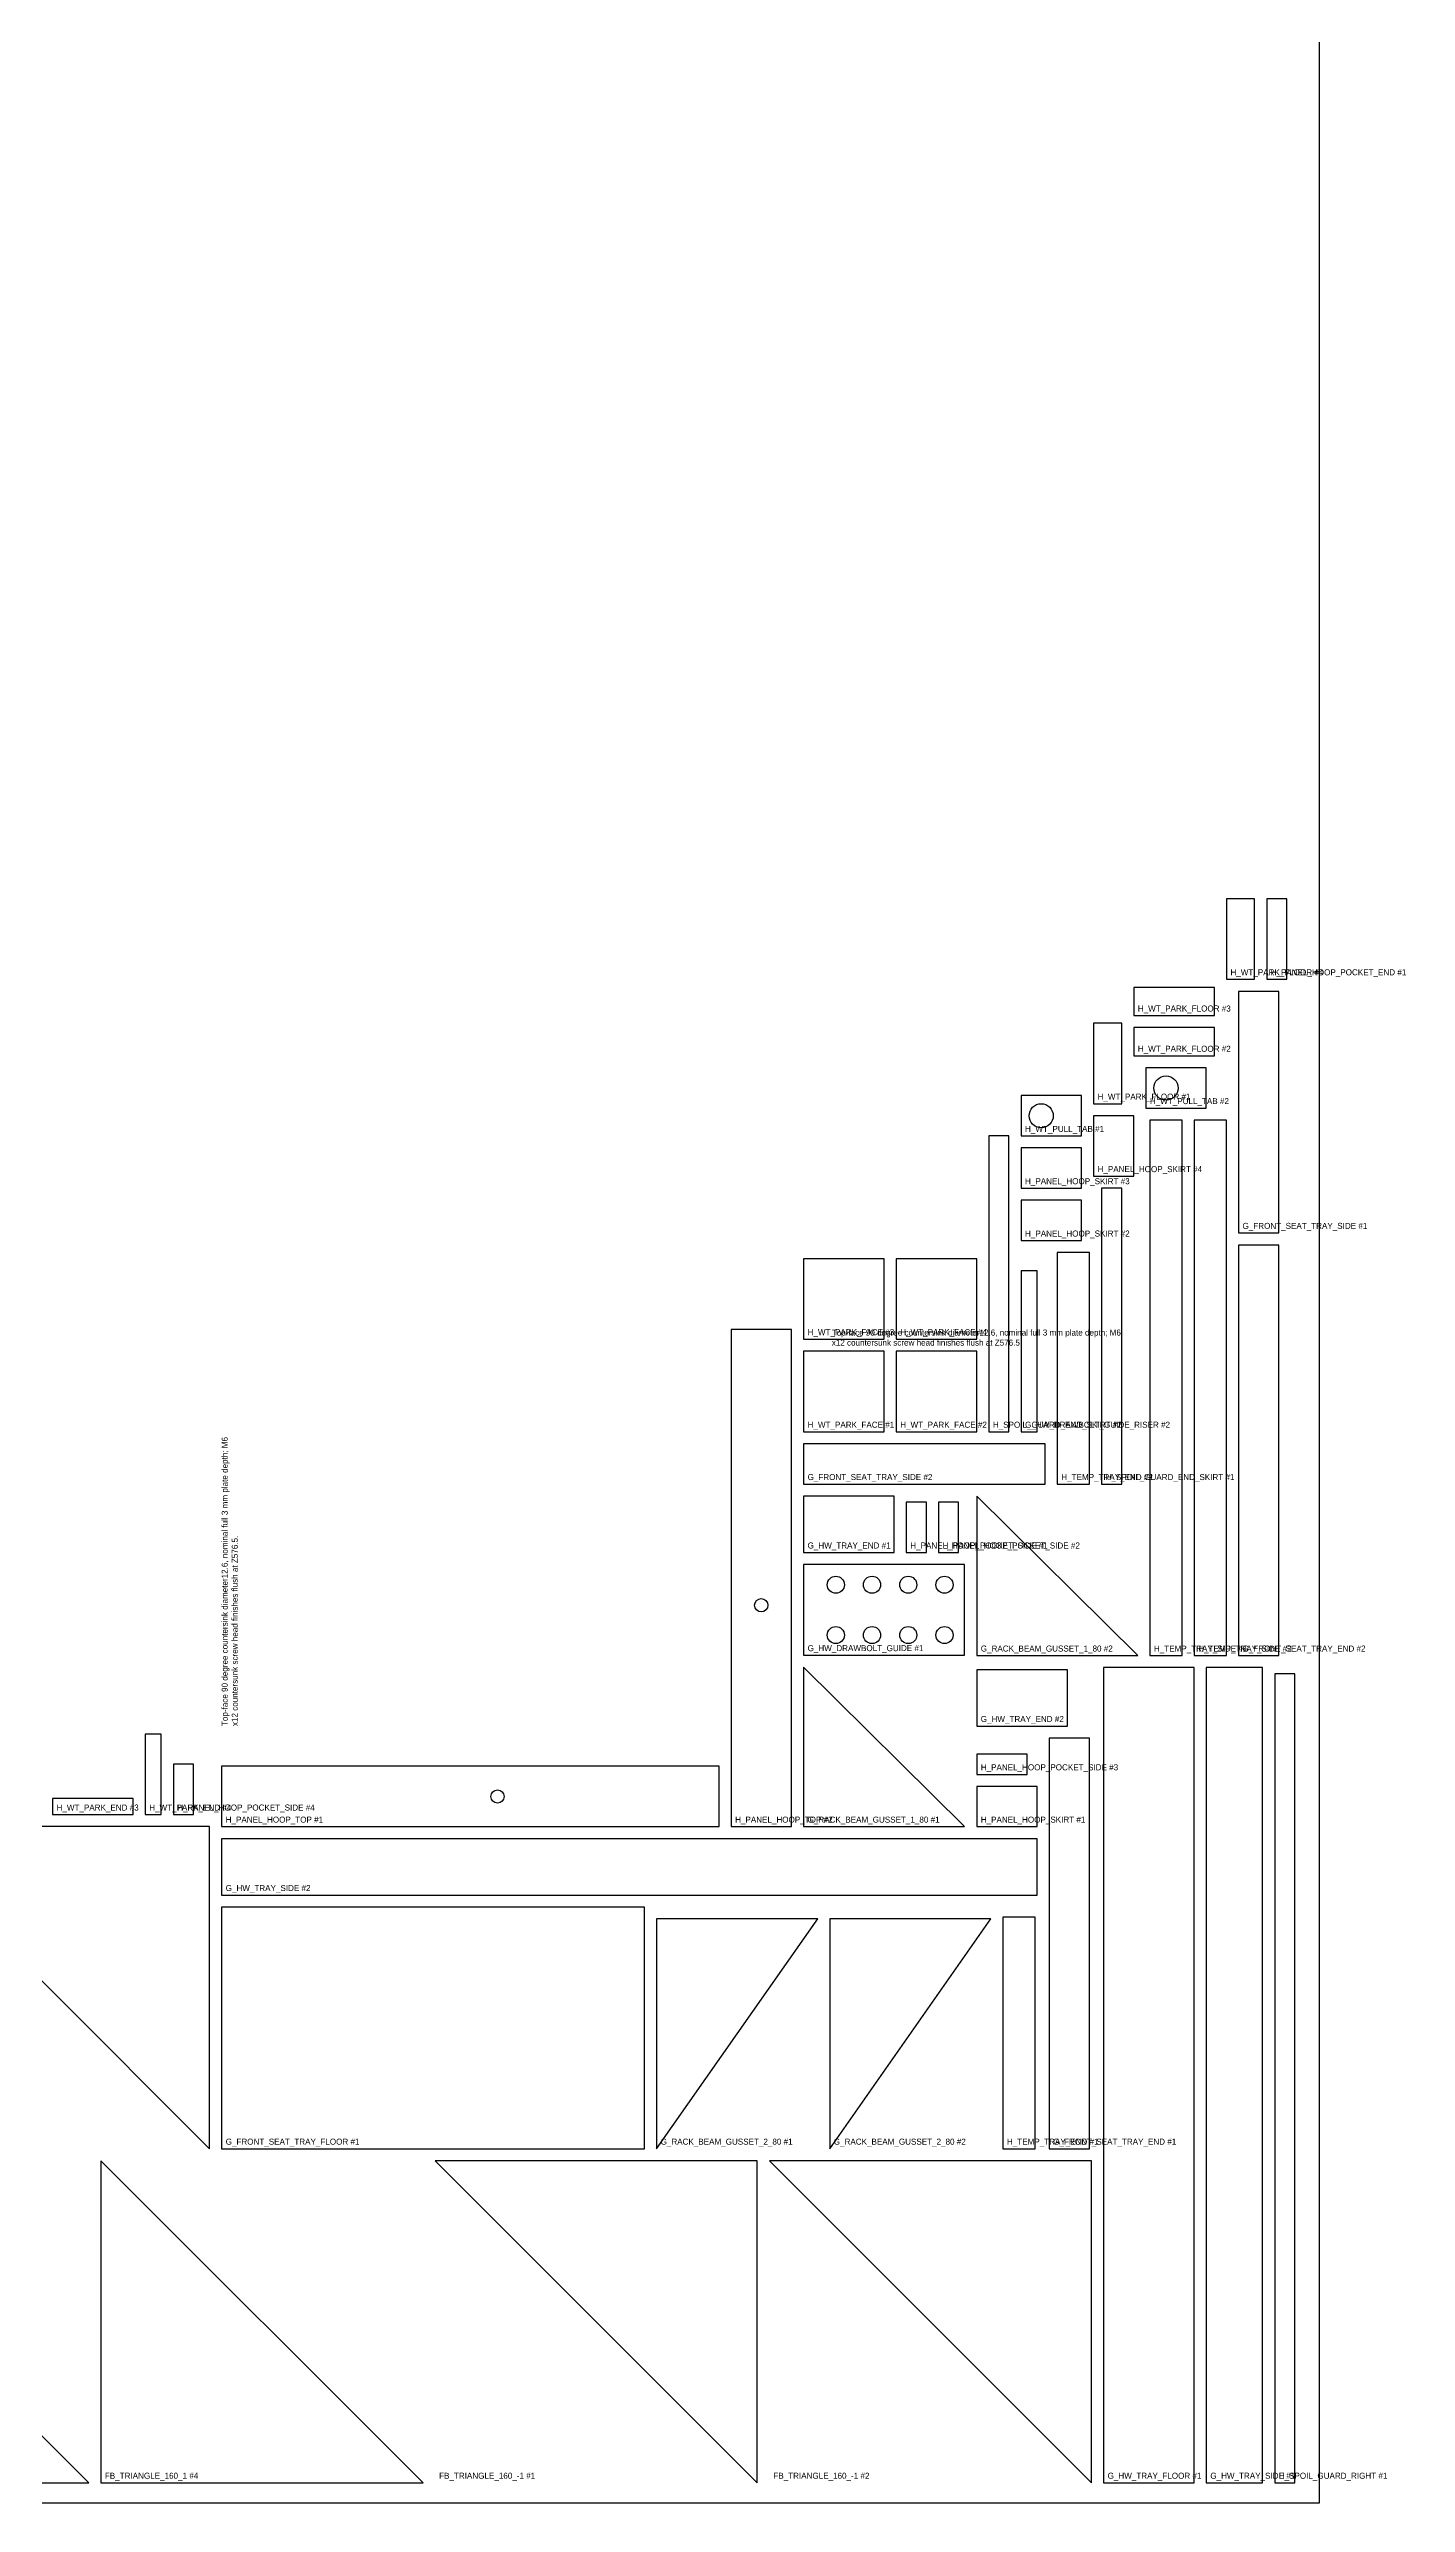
# Model space of a CAD drawing. Header units: millimetres. Extents: x 0 to 1262, y 0 to 2438.
# Drawn here: x 588 to 1262, y 0 to 1219 of the extents above; entities that cross this region are included whole.
import ezdxf

# ---------------------------------------------------------------- set-up
doc = ezdxf.new("R2010")
doc.units = ezdxf.units.MM
for name, color, linetype in [('CUT_HOLES', 7, 'Continuous'), ('CUT_OUTER', 7, 'Continuous'), ('MACHINING_NOTES', 7, 'Continuous'), ('PART_MARK_NO_CUT', 7, 'Continuous'), ('STOCK_NO_CUT', 7, 'Continuous')]:
    doc.layers.add(name, color=color, linetype=linetype)

msp = doc.modelspace()

# ---------------------------------------------------------------- linework, layer by layer
at = {"layer": 'CUT_HOLES'}
for centre, radius in [((1143, 703), 6), ((1081, 689.2), 6), ((979, 456.2), 4.25), ((997, 456.2), 4.25), ((1015, 456.2), 4.25), ((1033, 456.2), 4.25), ((942, 446), 3.3), ((979, 431.2), 4.25), ((997, 431.2), 4.25), ((1015, 431.2), 4.25), ((1033, 431.2), 4.25), ((811, 351), 3.3)]:
    msp.add_circle(centre, radius, dxfattribs=at)
at = {"layer": 'CUT_OUTER'}
for points in [[(1187, 757), (1187, 797), (1173, 797), (1173, 757)], [(1203, 757), (1203, 797), (1193, 797), (1193, 757)], [(1127, 739), (1167, 739), (1167, 753), (1127, 753)], [(1199, 631), (1199, 751), (1179, 751), (1179, 631)], [(1121, 695.2), (1121, 735.2), (1107, 735.2), (1107, 695.2)], [(1127, 719), (1167, 719), (1167, 733), (1127, 733)], [(1163, 693), (1163, 713), (1133, 713), (1133, 693)], [(1101, 679.2), (1101, 699.2), (1071, 699.2), (1071, 679.2)], [(1127, 659.2), (1127, 689.2), (1107, 689.2), (1107, 659.2)], [(1151, 421), (1151, 687), (1135, 687), (1135, 421)], [(1173, 421), (1173, 687), (1157, 687), (1157, 421)], [(1065, 532.2), (1065, 679.2), (1055, 679.2), (1055, 532.2)], [(1071, 653.2), (1101, 653.2), (1101, 673.2), (1071, 673.2)], [(1071, 627.2), (1101, 627.2), (1101, 647.2), (1071, 647.2)], [(1121, 506.2), (1121, 653.2), (1111, 653.2), (1111, 506.2)], [(1199, 421), (1199, 625), (1179, 625), (1179, 421)], [(963, 578.2), (1003, 578.2), (1003, 618.2), (963, 618.2)], [(1009, 578.2), (1049, 578.2), (1049, 618.2), (1009, 618.2)], [(1079, 532.2), (1079, 612.2), (1071, 612.2), (1071, 532.2)], [(1105, 506.2), (1105, 621.2), (1089, 621.2), (1089, 506.2)], [(927, 336), (957, 336), (957, 583), (927, 583)], [(963, 532.2), (1003, 532.2), (1003, 572.2), (963, 572.2)], [(1009, 532.2), (1049, 532.2), (1049, 572.2), (1009, 572.2)], [(963, 506.2), (1083, 506.2), (1083, 526.2), (963, 526.2)], [(963, 472.2), (1008, 472.2), (1008, 500.2), (963, 500.2)], [(1129, 421), (1049, 500.2), (1049, 421)], [(1024, 472.2), (1024, 497.2), (1014, 497.2), (1014, 472.2)], [(1040, 472.2), (1040, 497.2), (1030, 497.2), (1030, 472.2)], [(1043, 421.2), (1043, 466.2), (963, 466.2), (963, 421.2)], [(1043, 336), (963, 415.2), (963, 336)], [(1112, 10), (1157, 10), (1157, 415), (1112, 415)], [(1191, 10), (1191, 415), (1163, 415), (1163, 10)], [(1049, 386), (1094, 386), (1094, 414), (1049, 414)], [(1207, 10), (1207, 412), (1197, 412), (1197, 10)], [(636, 342), (644, 342), (644, 382), (636, 382)], [(1105, 176), (1105, 380), (1085, 380), (1085, 176)], [(660, 342), (660, 367), (650, 367), (650, 342)], [(921, 336), (921, 366), (674, 366), (674, 336)], [(1049, 362), (1074, 362), (1074, 372), (1049, 372)], [(1049, 336), (1079, 336), (1079, 356), (1049, 356)], [(630, 342), (630, 350), (590, 350), (590, 342)], [(668, 336), (508, 336), (668, 176)], [(674, 302), (1079, 302), (1079, 330), (674, 330)], [(674, 176), (884, 176), (884, 296), (674, 296)], [(970, 290.2), (890, 290.2), (890, 176)], [(1056, 290.2), (976, 290.2), (976, 176)], [(1078, 176), (1078, 291), (1062, 291), (1062, 176)], [(448, 10), (608, 10), (448, 170)], [(614, 10), (774, 10), (614, 170)], [(940, 170), (780, 170), (940, 10)], [(1106, 170), (946, 170), (1106, 10)]]:
    msp.add_lwpolyline(points, close=True, dxfattribs=at)
at = {"layer": 'STOCK_NO_CUT'}
msp.add_lwpolyline([(0, 0), (1219.2, 0), (1219.2, 2438.4), (0, 2438.4)], close=True, dxfattribs=at)

# ---------------------------------------------------------------- texts
at = {"layer": 'MACHINING_NOTES', "insert": (977, 583), "char_height": 3, "width": 150, "attachment_point": 1}
msp.add_mtext('Top-face 90 degree countersink diameter12.6, nominal full 3 mm plate depth; M6 x12 countersunk screw head finishes flush at Z576.5.', dxfattribs=at)
at = {"layer": 'MACHINING_NOTES', "insert": (674, 386), "char_height": 3, "width": 150, "attachment_point": 1, "rotation": 90}
msp.add_mtext('Top-face 90 degree countersink diameter12.6, nominal full 3 mm plate depth; M6 x12 countersunk screw head finishes flush at Z576.5.', dxfattribs=at)
at = {"layer": 'PART_MARK_NO_CUT'}
for s, p in [('H_WT_PARK_FLOOR #4', (1175, 759)), ('H_PANEL_HOOP_POCKET_END #1', (1195, 759)), ('H_WT_PARK_FLOOR #3', (1129, 741)), ('H_WT_PARK_FLOOR #2', (1129, 721)), ('H_WT_PARK_FLOOR #1', (1109, 697.2)), ('H_WT_PULL_TAB #2', (1135, 695)), ('H_WT_PULL_TAB #1', (1073, 681.2)), ('H_PANEL_HOOP_SKIRT #4', (1109, 661.2)), ('H_PANEL_HOOP_SKIRT #3', (1073, 655.2)), ('G_FRONT_SEAT_TRAY_SIDE #1', (1181, 633)), ('H_PANEL_HOOP_SKIRT #2', (1073, 629.2)), ('H_WT_PARK_FACE #3', (965, 580.2)), ('H_WT_PARK_FACE #4', (1011, 580.2)), ('H_WT_PARK_FACE #1', (965, 534.2)), ('H_WT_PARK_FACE #2', (1011, 534.2)), ('H_SPOIL_GUARD_END_SKIRT #2', (1057, 534.2)), ('G_HW_DRAWBOLT_GUIDE_RISER #2', (1073, 534.2)), ('G_FRONT_SEAT_TRAY_SIDE #2', (965, 508.2)), ('H_TEMP_TRAY_END #2', (1091, 508.2)), ('H_SPOIL_GUARD_END_SKIRT #1', (1113, 508.2)), ('G_HW_TRAY_END #1', (965, 474.2)), ('H_PANEL_HOOP_POCKET_SIDE #1', (1016, 474.2)), ('H_PANEL_HOOP_POCKET_SIDE #2', (1032, 474.2)), ('G_HW_DRAWBOLT_GUIDE #1', (965, 423.2)), ('G_RACK_BEAM_GUSSET_1_80 #2', (1051, 423)), ('H_TEMP_TRAY_SIDE #1', (1137, 423)), ('H_TEMP_TRAY_SIDE #2', (1159, 423)), ('G_FRONT_SEAT_TRAY_END #2', (1181, 423)), ('G_HW_TRAY_END #2', (1051, 388)), ('H_PANEL_HOOP_POCKET_SIDE #3', (1051, 364)), ('H_WT_PARK_END #3', (592, 344)), ('H_WT_PARK_END #4', (638, 344)), ('H_PANEL_HOOP_POCKET_SIDE #4', (652, 344)), ('H_PANEL_HOOP_TOP #1', (676, 338)), ('H_PANEL_HOOP_TOP #2', (929, 338)), ('G_RACK_BEAM_GUSSET_1_80 #1', (965, 338)), ('H_PANEL_HOOP_SKIRT #1', (1051, 338)), ('G_HW_TRAY_SIDE #2', (676, 304)), ('G_FRONT_SEAT_TRAY_FLOOR #1', (676, 178)), ('G_RACK_BEAM_GUSSET_2_80 #1', (892, 178)), ('G_RACK_BEAM_GUSSET_2_80 #2', (978, 178)), ('H_TEMP_TRAY_END #1', (1064, 178)), ('G_FRONT_SEAT_TRAY_END #1', (1087, 178)), ('FB_TRIANGLE_160_1 #4', (616, 12)), ('FB_TRIANGLE_160_-1 #1', (782, 12)), ('FB_TRIANGLE_160_-1 #2', (948, 12)), ('G_HW_TRAY_FLOOR #1', (1114, 12)), ('G_HW_TRAY_SIDE #1', (1165, 12)), ('H_SPOIL_GUARD_RIGHT #1', (1199, 12))]:
    msp.add_text(s, height=3, dxfattribs=at).set_placement(p)

doc.saveas('drawing.dxf')
